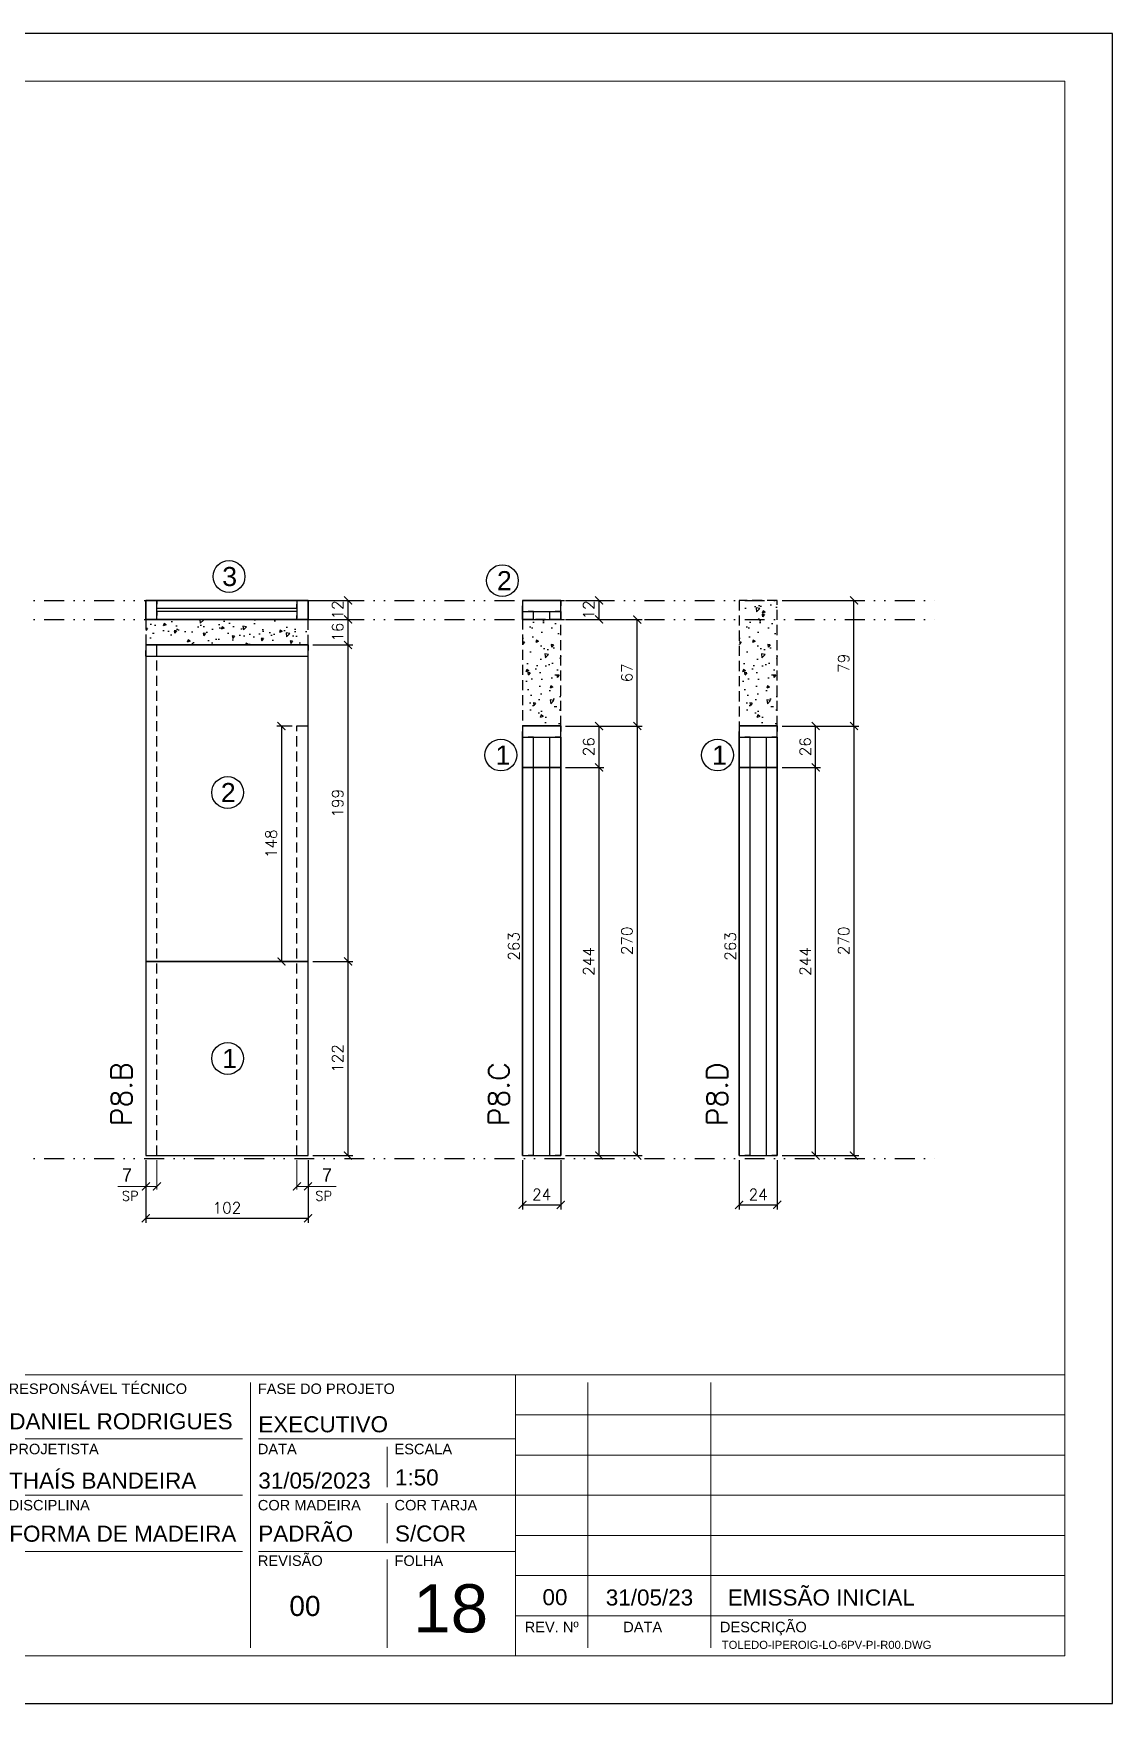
# Model space of a CAD drawing. Extents: x -23436 to 4767, y -4131 to 9755.
# Drawn here: x -16700 to -16021, y 4082 to 5132 of the extents above; entities that cross this region are included whole.
import ezdxf
from ezdxf.enums import TextEntityAlignment as Align

# ---------------------------------------------------------------- set-up
doc = ezdxf.new("R2010")
doc.units = 0
doc.header["$PDMODE"] = 2
doc.header["$PDSIZE"] = 10
doc.linetypes.add('DIVIDE2', pattern=[0.625, 0.25, -0.125, 0, -0.125, 0, -0.125])
doc.linetypes.add('HIDDEN', pattern=[9.525, 6.35, -3.175])
doc.layers.get('0').update_dxf_attribs({"lineweight": 13})
doc.layers.get('Defpoints').update_dxf_attribs({"lineweight": 13})
for name, color, linetype in [('Concreto', 250, 'HIDDEN'), ('Cota', 4, 'Continuous'), ('Cota Sarrafo', 180, 'Continuous'), ('MB Logo', 254, 'Continuous'), ('Nível', 160, 'Continuous'), ('Painéis', 30, 'Continuous'), ('Romaneio', 10, 'Continuous'), ('Sarr 7x7', 104, 'Continuous'), ('Sarrafo de Pressão', 42, 'HIDDEN'), ('Texto Nível', 251, 'Continuous')]:
    doc.layers.add(name, color=color, linetype=linetype)
for name, color, linetype, lineweight in [('FOLHA MB', 7, 'Continuous', 13), ('N° FOLHA', 5, 'Continuous', 13), ('Texto Seção', 7, 'Continuous', 15)]:
    doc.layers.add(name, color=color, linetype=linetype, lineweight=lineweight)
doc.layers.add('Laje_Perimetro', color=7, linetype='Continuous', plot=False)
doc.styles.add('ARIAL', font='arial.ttf', dxfattribs={"oblique": 15, "height": 25})
doc.styles.add('MB_C01', font='arial.ttf', dxfattribs={"height": 1.3})
doc.styles.add('MB_C02', font='arial.ttf', dxfattribs={"height": 2})
doc.styles.add('MB_C03', font='arial.ttf', dxfattribs={"height": 2.5})
doc.styles.add('MB_C04', font='arial.ttf', dxfattribs={"height": 6})
doc.styles.add('REGUA-120', font='ROMANS.shx', dxfattribs={"height": 15})
doc.styles.add('ROMANS', font='romans.shx')
doc.styles.add('ROMAS860', font='ROMAS860.SHX')
doc.dimstyles.new('Cota Paínel', dxfattribs={"dimtxt": 7, "dimasz": 5, "dimexe": 3, "dimexo": 3, "dimgap": 3, "dimtad": 1, "dimdec": 1, "dimzin": 12, "dimdsep": 46, "dimtxsty": 'ROMANS', "dimblk": 'ARCHTICK', "dimcen": 0, "dimclrd": 4, "dimclre": 4, "dimclrt": 1, "dimadec": 1, "dimazin": 3, "dimtfac": 1, "dimtdec": 1, "dimtmove": 0, "dimatfit": 3, "dimldrblk": 'OBLIQUE', "dimfxl": 0, "dimtolj": 1, "dimtzin": 12, "dimarcsym": 0})
doc.dimstyles.new('cotas', dxfattribs={"dimtxt": 8.5, "dimasz": 5, "dimexe": 2, "dimexo": 3, "dimgap": 3, "dimtad": 1, "dimdec": 1, "dimzin": 9, "dimdsep": 46, "dimtxsty": 'ROMAS860', "dimblk": 'ARCHTICK', "dimcen": 0, "dimclrd": 4, "dimclre": 4, "dimclrt": 1, "dimadec": 0, "dimazin": 2, "dimtfac": 1, "dimtdec": 1, "dimtix": 1, "dimtmove": 0, "dimatfit": 2, "dimldrblk": 'OBLIQUE', "dimfxl": 0, "dimtolj": 1, "dimtzin": 0, "dimlwd": 13, "dimlwe": 13, "dimarcsym": 0})
doc.dimstyles.new('PAINEL', dxfattribs={"dimtxt": 7, "dimasz": 5, "dimexe": 3, "dimexo": 3, "dimgap": 3, "dimtad": 1, "dimdec": 1, "dimzin": 12, "dimdsep": 46, "dimtxsty": 'ROMANS', "dimblk": 'ARCHTICK', "dimcen": 0, "dimclrd": 4, "dimclre": 4, "dimclrt": 1, "dimadec": 1, "dimazin": 3, "dimtfac": 1, "dimtdec": 1, "dimtmove": 0, "dimatfit": 3, "dimldrblk": 'OBLIQUE', "dimfxl": 0, "dimtolj": 1, "dimtzin": 12, "dimarcsym": 0})
doc.dimstyles.new('projeto2', dxfattribs={"dimtxt": 7, "dimasz": 5, "dimexe": 1.25, "dimexo": 2.5, "dimgap": 2, "dimtad": 1, "dimdec": 1, "dimdsep": 46, "dimtxsty": 'ROMANS', "dimblk": 'OBLIQUE', "dimcen": 10, "dimdle": 1, "dimse1": 1, "dimse2": 1, "dimsd1": 1, "dimsd2": 1, "dimclrd": 256, "dimclre": 256, "dimclrt": 1, "dimadec": 0, "dimazin": 0, "dimtfac": 1, "dimtdec": 1, "dimtmove": 0, "dimatfit": 3, "dimldrblk": 'OBLIQUE', "dimfxl": 0, "dimlwd": -1, "dimlwe": -1, "dimarcsym": 0})

# ---------------------------------------------------------------- blocks, each defined once
blk = doc.blocks.new('A$C169d8357')
at = {"layer": 'FOLHA MB', "color": 1}
for p, q in [((1109.8, 356.7), (70, 356.7)), ((943.1, 351.7), (943.1, 185)), ((1109.8, 356.7), (1109.8, 179.9)), ((1455, 356.7), (1109.8, 356.7)), ((1155.3, 185), (1155.3, 351.7)), ((1232.6, 351.7), (1232.6, 185)), ((1455, 331.5), (1109.8, 331.5)), ((938.1, 316.3), (791.6, 316.3)), ((1109.8, 316.3), (948.2, 316.3)), ((1029, 311.3), (1029, 286)), ((1455, 306.2), (1109.8, 306.2)), ((938.1, 281), (791.6, 281)), ((1109.8, 281), (948.2, 281)), ((1029, 275.9), (1029, 250.7)), ((1455, 281), (1109.8, 281)), ((1455, 255.7), (1109.8, 255.7)), ((938.1, 245.6), (450.7, 245.6)), ((1109.8, 245.6), (948.2, 245.6)), ((1029, 240.6), (1029, 185)), ((1455, 230.4), (1109.8, 230.4)), ((1455, 205.2), (1109.8, 205.2))]:
    blk.add_line(p, q, dxfattribs=at)
for points in [[(0, 1199.9), (0, 149.9), (1485, 149.9), (1485, 1199.9)], [(70, 1169.9), (70, 179.9), (1455, 179.9), (1455, 1169.9)]]:
    blk.add_lwpolyline(points, close=True, dxfattribs=at)
at = {"layer": 'FOLHA MB', "color": 6, "style": 'MB_C01'}
for s, height, p in [('RESPONSÁVEL TÉCNICO', 6.566, (791.2, 344.6)), ('FASE DO PROJETO', 6.566, (947.8, 344.6)), ('PROJETISTA', 6.57, (791.2, 306.7)), ('DATA', 6.57, (947.8, 306.7)), ('ESCALA', 6.57, (1033.7, 306.7)), ('DISCIPLINA', 6.57, (791.2, 271.4)), ('COR MADEIRA', 6.566, (947.8, 271.4)), ('COR TARJA', 6.57, (1033.7, 271.4)), ('REVISÃO', 6.57, (947.8, 236.5)), ('FOLHA', 6.57, (1033.7, 236.5))]:
    blk.add_text(s, height=height, dxfattribs=at).set_placement(p)
at = {"layer": 'FOLHA MB', "color": 5}
for s, height, style, p in [('DANIEL RODRIGUES', 10.102, 'MB_C02', (791.6, 322.4)), ('EXECUTIVO', 10.1, 'MB_C02', (948.1, 320.5)), ('THAÍS BANDEIRA', 10.102, 'MB_C02', (791.5, 285.1)), ('31/05/2023', 10.1, 'MB_C02', (948.1, 285.1)), ('1:50', 10.1, 'MB_C02', (1034, 287.1)), ('PADRÃO', 10.1, 'MB_C02', (948.1, 251.8)), ('FORMA DE MADEIRA', 10.102, 'MB_C02', (791.6, 251.7)), ('S/COR', 10.1, 'MB_C02', (1034, 251.8)), ('00', 10.1, 'MB_C02', (1126.7, 211.8)), ('31/05/23', 10.1, 'MB_C02', (1166.5, 211.6)), ('EMISSÃO INICIAL', 10.102, 'MB_C02', (1243.1, 211.6)), ('00', 12.63, 'MB_C03', (967.6, 205))]:
    blk.add_text(s, height=height, dxfattribs=dict(at, style=style)).set_placement(p)
at = {"layer": 'FOLHA MB', "color": 6, "style": 'MB_C01'}
for s, p in [('REV. Nº', (1132.5, 198.1)), ('DATA', (1189.7, 198.1)), ('DESCRIÇÃO', (1265.5, 198.1))]:
    blk.add_text(s, height=6.57, dxfattribs=at).set_placement(p, align=Align.MIDDLE_CENTER)
at = {"layer": 'FOLHA MB', "insert": (1239.4, 189.4), "char_height": 5.051, "width": 210.818, "attachment_point": 1, "style": 'MB_C04'}
blk.add_mtext('TOLEDO-IPEROIG-LO-6PV-PI-R00.DWG', dxfattribs=at)
blk = doc.blocks.new('_ArchTick')
at = {"color": 0, "linetype": 'ByBlock', "const_width": 0.15}
blk.add_lwpolyline([(-0.5, -0.5), (0.5, 0.5)], dxfattribs=at)
blk = doc.blocks.new('*D151')
at = {"layer": 'Cota', "color": 4, "lineweight": -2, "transparency": 16777216}
for p, q in [((-16629, 4423.8), (-16629, 4384.4)), ((-16527, 4423.8), (-16527, 4384.4)), ((-16629, 4387.4), (-16527, 4387.4))]:
    blk.add_line(p, q, dxfattribs=at)
at = {"layer": 'Defpoints', "color": 0, "transparency": 16777216}
for p in [(-16629, 4426.8), (-16527, 4426.8), (-16527, 4387.4)]:
    blk.add_point(p, dxfattribs=at)
at = {"layer": 'Cota', "color": 4, "lineweight": -2, "transparency": 16777216, "xscale": 5, "yscale": 5, "zscale": 5, "rotation": 180}
blk.add_blockref('_ArchTick', (-16629, 4387.4), dxfattribs=at)
at = {"layer": 'Cota', "color": 4, "lineweight": -2, "transparency": 16777216, "xscale": 5, "yscale": 5, "zscale": 5}
blk.add_blockref('_ArchTick', (-16527, 4387.4), dxfattribs=at)
at = {"layer": 'Cota', "color": 1, "transparency": 16777216, "insert": (-16578, 4393.9), "char_height": 7, "attachment_point": 5, "style": 'ROMANS'}
blk.add_mtext('\\A1;102', dxfattribs=at)
blk = doc.blocks.new('_OBLIQUE')
at = {"color": 0, "linetype": 'ByBlock', "lineweight": -2}
for p, q in [((0, 0), (-1, 0)), ((-0.5, -0.5), (0.5, 0.5))]:
    blk.add_line(p, q, dxfattribs=at)
blk = doc.blocks.new('*D152')
at = {"layer": 'Cota', "color": 4, "lineweight": -2, "transparency": 16777216}
for p, q in [((-16524, 4548.8), (-16498.9, 4548.8)), ((-16501.9, 4426.8), (-16501.9, 4548.8)), ((-16524, 4426.8), (-16498.9, 4426.8))]:
    blk.add_line(p, q, dxfattribs=at)
at = {"layer": 'Defpoints', "color": 0, "transparency": 16777216}
for p in [(-16527, 4548.8), (-16501.9, 4548.8), (-16527, 4426.8)]:
    blk.add_point(p, dxfattribs=at)
at = {"layer": 'Cota', "color": 4, "lineweight": -2, "transparency": 16777216, "xscale": 5, "yscale": 5, "zscale": 5}
for p, rotation in [((-16501.9, 4548.8), 90), ((-16501.9, 4426.8), 270)]:
    blk.add_blockref('_ArchTick', p, dxfattribs=dict(at, rotation=rotation))
at = {"layer": 'Cota', "color": 1, "transparency": 16777216, "insert": (-16508.4, 4487.8), "char_height": 7, "attachment_point": 5, "rotation": 90, "style": 'ROMANS'}
blk.add_mtext('\\A1;122', dxfattribs=at)
blk = doc.blocks.new('*D153')
at = {"layer": 'Cota', "color": 4, "lineweight": 13, "transparency": 16777216}
for p, q in [((-16629, 4423.8), (-16629, 4405.4)), ((-16622, 4423.8), (-16622, 4405.4)), ((-16629, 4407.4), (-16646.6, 4407.4)), ((-16622, 4407.4), (-16629, 4407.4))]:
    blk.add_line(p, q, dxfattribs=at)
at = {"layer": 'Defpoints', "color": 0, "transparency": 16777216}
for p in [(-16629, 4426.8), (-16622, 4426.8), (-16629, 4407.4)]:
    blk.add_point(p, dxfattribs=at)
at = {"layer": 'Cota', "color": 4, "lineweight": 13, "transparency": 16777216, "xscale": 5, "yscale": 5, "zscale": 5, "rotation": 180}
blk.add_blockref('_ArchTick', (-16629, 4407.4), dxfattribs=at)
at = {"layer": 'Cota', "color": 4, "lineweight": 13, "transparency": 16777216, "xscale": 5, "yscale": 5, "zscale": 5}
blk.add_blockref('_ArchTick', (-16622, 4407.4), dxfattribs=at)
at = {"layer": 'Cota', "color": 1, "transparency": 16777216, "insert": (-16640.8, 4414.6), "char_height": 8.5, "attachment_point": 5, "style": 'ROMAS860'}
blk.add_mtext('\\A1;7', dxfattribs=at)
blk = doc.blocks.new('*D154')
at = {"layer": 'Cota', "color": 4, "lineweight": 13, "transparency": 16777216}
for p, q in [((-16534, 4423.8), (-16534, 4405.4)), ((-16527, 4423.8), (-16527, 4405.4)), ((-16534, 4407.4), (-16527, 4407.4)), ((-16527, 4407.4), (-16509.3, 4407.4))]:
    blk.add_line(p, q, dxfattribs=at)
at = {"layer": 'Defpoints', "color": 0, "transparency": 16777216}
for p in [(-16534, 4426.8), (-16527, 4426.8), (-16527, 4407.4)]:
    blk.add_point(p, dxfattribs=at)
at = {"layer": 'Cota', "color": 4, "lineweight": 13, "transparency": 16777216, "xscale": 5, "yscale": 5, "zscale": 5, "rotation": 180}
blk.add_blockref('_ArchTick', (-16534, 4407.4), dxfattribs=at)
at = {"layer": 'Cota', "color": 4, "lineweight": 13, "transparency": 16777216, "xscale": 5, "yscale": 5, "zscale": 5}
blk.add_blockref('_ArchTick', (-16527, 4407.4), dxfattribs=at)
at = {"layer": 'Cota', "color": 1, "transparency": 16777216, "insert": (-16515.1, 4414.6), "char_height": 8.5, "attachment_point": 5, "style": 'ROMAS860'}
blk.add_mtext('\\A1;7', dxfattribs=at)
blk = doc.blocks.new('*D155')
at = {"layer": 'Cota', "color": 4, "lineweight": -2, "transparency": 16777216}
for p, q in [((-16524, 4747.8), (-16498.9, 4747.8)), ((-16501.9, 4548.8), (-16501.9, 4747.8)), ((-16524, 4548.8), (-16498.9, 4548.8))]:
    blk.add_line(p, q, dxfattribs=at)
at = {"layer": 'Defpoints', "color": 0, "transparency": 16777216}
for p in [(-16527, 4747.8), (-16501.9, 4747.8), (-16527, 4548.8)]:
    blk.add_point(p, dxfattribs=at)
at = {"layer": 'Cota', "color": 4, "lineweight": -2, "transparency": 16777216, "xscale": 5, "yscale": 5, "zscale": 5}
for p, rotation in [((-16501.9, 4747.8), 90), ((-16501.9, 4548.8), 270)]:
    blk.add_blockref('_ArchTick', p, dxfattribs=dict(at, rotation=rotation))
at = {"layer": 'Cota', "color": 1, "transparency": 16777216, "insert": (-16508.4, 4648.3), "char_height": 7, "attachment_point": 5, "rotation": 90, "style": 'ROMANS'}
blk.add_mtext('\\A1;199', dxfattribs=at)
blk = doc.blocks.new('*D156')
at = {"layer": 'Cota', "color": 4, "lineweight": -2, "transparency": 16777216}
for p, q in [((-16524, 4763.8), (-16498.9, 4763.8)), ((-16501.9, 4747.8), (-16501.9, 4763.8)), ((-16524, 4747.8), (-16498.9, 4747.8))]:
    blk.add_line(p, q, dxfattribs=at)
at = {"layer": 'Defpoints', "color": 0, "transparency": 16777216}
for p in [(-16527, 4763.8), (-16501.9, 4763.8), (-16527, 4747.8)]:
    blk.add_point(p, dxfattribs=at)
at = {"layer": 'Cota', "color": 4, "lineweight": -2, "transparency": 16777216, "xscale": 5, "yscale": 5, "zscale": 5}
for p, rotation in [((-16501.9, 4763.8), 90), ((-16501.9, 4747.8), 270)]:
    blk.add_blockref('_ArchTick', p, dxfattribs=dict(at, rotation=rotation))
at = {"layer": 'Cota', "color": 1, "transparency": 16777216, "insert": (-16508.4, 4755.8), "char_height": 7, "attachment_point": 5, "rotation": 90, "style": 'ROMANS'}
blk.add_mtext('\\A1;16', dxfattribs=at)
blk = doc.blocks.new('*D157')
at = {"layer": 'Cota', "color": 4, "lineweight": -2, "transparency": 16777216}
for p, q in [((-16524, 4775.8), (-16498.9, 4775.8)), ((-16501.9, 4763.8), (-16501.9, 4775.8)), ((-16524, 4763.8), (-16498.9, 4763.8))]:
    blk.add_line(p, q, dxfattribs=at)
at = {"layer": 'Defpoints', "color": 0, "transparency": 16777216}
for p in [(-16527, 4775.8), (-16501.9, 4775.8), (-16527, 4763.8)]:
    blk.add_point(p, dxfattribs=at)
at = {"layer": 'Cota', "color": 4, "lineweight": -2, "transparency": 16777216, "xscale": 5, "yscale": 5, "zscale": 5}
for p, rotation in [((-16501.9, 4775.8), 90), ((-16501.9, 4763.8), 270)]:
    blk.add_blockref('_ArchTick', p, dxfattribs=dict(at, rotation=rotation))
at = {"layer": 'Cota', "color": 1, "transparency": 16777216, "insert": (-16508.4, 4769.8), "char_height": 7, "attachment_point": 5, "rotation": 90, "style": 'ROMANS'}
blk.add_mtext('\\A1;12', dxfattribs=at)
blk = doc.blocks.new('*D158')
at = {"layer": 'Cota', "color": 4, "lineweight": -2, "transparency": 16777216}
for p, q in [((-16392.2, 4423.8), (-16392.2, 4392.8)), ((-16368.2, 4423.8), (-16368.2, 4392.8)), ((-16392.2, 4395.8), (-16368.2, 4395.8))]:
    blk.add_line(p, q, dxfattribs=at)
at = {"layer": 'Defpoints', "color": 0, "transparency": 16777216}
for p in [(-16392.2, 4426.8), (-16368.2, 4426.8), (-16368.2, 4395.8)]:
    blk.add_point(p, dxfattribs=at)
at = {"layer": 'Cota', "color": 4, "lineweight": -2, "transparency": 16777216, "xscale": 5, "yscale": 5, "zscale": 5, "rotation": 180}
blk.add_blockref('_ArchTick', (-16392.2, 4395.8), dxfattribs=at)
at = {"layer": 'Cota', "color": 4, "lineweight": -2, "transparency": 16777216, "xscale": 5, "yscale": 5, "zscale": 5}
blk.add_blockref('_ArchTick', (-16368.2, 4395.8), dxfattribs=at)
at = {"layer": 'Cota', "color": 1, "transparency": 16777216, "insert": (-16380.2, 4402.3), "char_height": 7, "attachment_point": 5, "style": 'ROMANS'}
blk.add_mtext('\\A1;24', dxfattribs=at)
blk = doc.blocks.new('*D159')
at = {"layer": 'Cota', "color": 4, "lineweight": -2, "transparency": 16777216}
for p, q in [((-16365.2, 4670.8), (-16341.1, 4670.8)), ((-16344.1, 4426.8), (-16344.1, 4670.8)), ((-16365.2, 4426.8), (-16341.1, 4426.8))]:
    blk.add_line(p, q, dxfattribs=at)
at = {"layer": 'Defpoints', "color": 0, "transparency": 16777216}
for p in [(-16368.2, 4670.8), (-16344.1, 4670.8), (-16368.2, 4426.8)]:
    blk.add_point(p, dxfattribs=at)
at = {"layer": 'Cota', "color": 4, "lineweight": -2, "transparency": 16777216, "xscale": 5, "yscale": 5, "zscale": 5}
for p, rotation in [((-16344.1, 4670.8), 90), ((-16344.1, 4426.8), 270)]:
    blk.add_blockref('_ArchTick', p, dxfattribs=dict(at, rotation=rotation))
at = {"layer": 'Cota', "color": 1, "transparency": 16777216, "insert": (-16350.6, 4548.8), "char_height": 7, "attachment_point": 5, "rotation": 90, "style": 'ROMANS'}
blk.add_mtext('\\A1;244', dxfattribs=at)
blk = doc.blocks.new('*D160')
at = {"layer": 'Cota', "color": 4, "lineweight": -2, "transparency": 16777216}
for p, q in [((-16365.2, 4696.8), (-16341.1, 4696.8)), ((-16344.1, 4670.8), (-16344.1, 4696.8)), ((-16365.2, 4670.8), (-16341.1, 4670.8))]:
    blk.add_line(p, q, dxfattribs=at)
at = {"layer": 'Defpoints', "color": 0, "transparency": 16777216}
for p in [(-16368.2, 4696.8), (-16344.1, 4696.8), (-16368.2, 4670.8)]:
    blk.add_point(p, dxfattribs=at)
at = {"layer": 'Cota', "color": 4, "lineweight": -2, "transparency": 16777216, "xscale": 5, "yscale": 5, "zscale": 5}
for p, rotation in [((-16344.1, 4696.8), 90), ((-16344.1, 4670.8), 270)]:
    blk.add_blockref('_ArchTick', p, dxfattribs=dict(at, rotation=rotation))
at = {"layer": 'Cota', "color": 1, "transparency": 16777216, "insert": (-16350.6, 4683.8), "char_height": 7, "attachment_point": 5, "rotation": 90, "style": 'ROMANS'}
blk.add_mtext('\\A1;26', dxfattribs=at)
blk = doc.blocks.new('*D161')
at = {"layer": 'Cota', "color": 4, "lineweight": -2, "transparency": 16777216}
for p, q in [((-16365.2, 4696.8), (-16317.1, 4696.8)), ((-16320.1, 4696.8), (-16320.1, 4426.8)), ((-16365.2, 4426.8), (-16317.1, 4426.8))]:
    blk.add_line(p, q, dxfattribs=at)
at = {"layer": 'Defpoints', "color": 0, "transparency": 16777216}
for p in [(-16368.2, 4696.8), (-16368.2, 4426.8), (-16320.1, 4426.8)]:
    blk.add_point(p, dxfattribs=at)
at = {"layer": 'Cota', "color": 4, "lineweight": -2, "transparency": 16777216, "xscale": 5, "yscale": 5, "zscale": 5}
for p, rotation in [((-16320.1, 4696.8), 90), ((-16320.1, 4426.8), 270)]:
    blk.add_blockref('_ArchTick', p, dxfattribs=dict(at, rotation=rotation))
at = {"layer": 'Cota', "color": 1, "transparency": 16777216, "insert": (-16326.6, 4561.8), "char_height": 7, "attachment_point": 5, "rotation": 90, "style": 'ROMANS'}
blk.add_mtext('\\A1;270', dxfattribs=at)
blk = doc.blocks.new('*D162')
at = {"layer": 'Cota', "color": 4, "lineweight": -2, "transparency": 16777216}
for p, q in [((-16365.2, 4763.8), (-16317.1, 4763.8)), ((-16320.1, 4696.8), (-16320.1, 4763.8)), ((-16365.2, 4696.8), (-16317.1, 4696.8))]:
    blk.add_line(p, q, dxfattribs=at)
at = {"layer": 'Defpoints', "color": 0, "transparency": 16777216}
for p in [(-16368.2, 4763.8), (-16320.1, 4763.8), (-16368.2, 4696.8)]:
    blk.add_point(p, dxfattribs=at)
at = {"layer": 'Cota', "color": 4, "lineweight": -2, "transparency": 16777216, "xscale": 5, "yscale": 5, "zscale": 5}
for p, rotation in [((-16320.1, 4763.8), 90), ((-16320.1, 4696.8), 270)]:
    blk.add_blockref('_ArchTick', p, dxfattribs=dict(at, rotation=rotation))
at = {"layer": 'Cota', "color": 1, "transparency": 16777216, "insert": (-16326.6, 4730.3), "char_height": 7, "attachment_point": 5, "rotation": 90, "style": 'ROMANS'}
blk.add_mtext('\\A1;67', dxfattribs=at)
blk = doc.blocks.new('*D163')
at = {"layer": 'Cota', "color": 4, "lineweight": -2, "transparency": 16777216}
for p, q in [((-16365.2, 4775.8), (-16341.1, 4775.8)), ((-16344.1, 4763.8), (-16344.1, 4775.8)), ((-16365.2, 4763.8), (-16341.1, 4763.8))]:
    blk.add_line(p, q, dxfattribs=at)
at = {"layer": 'Defpoints', "color": 0, "transparency": 16777216}
for p in [(-16368.2, 4775.8), (-16344.1, 4775.8), (-16368.2, 4763.8)]:
    blk.add_point(p, dxfattribs=at)
at = {"layer": 'Cota', "color": 4, "lineweight": -2, "transparency": 16777216, "xscale": 5, "yscale": 5, "zscale": 5}
for p, rotation in [((-16344.1, 4775.8), 90), ((-16344.1, 4763.8), 270)]:
    blk.add_blockref('_ArchTick', p, dxfattribs=dict(at, rotation=rotation))
at = {"layer": 'Cota', "color": 1, "transparency": 16777216, "insert": (-16350.6, 4769.8), "char_height": 7, "attachment_point": 5, "rotation": 90, "style": 'ROMANS'}
blk.add_mtext('\\A1;12', dxfattribs=at)
blk = doc.blocks.new('*D164')
at = {"layer": 'Defpoints', "color": 0, "transparency": 16777216}
for p in [(-16392.2, 4689.8), (-16392.2, 4426.8), (-16392.2, 4426.8)]:
    blk.add_point(p, dxfattribs=at)
at = {"layer": 'Cota Sarrafo', "color": 1, "transparency": 16777216, "insert": (-16397.7, 4558.3), "char_height": 7, "attachment_point": 5, "rotation": 90, "style": 'ROMANS'}
blk.add_mtext('263', dxfattribs=at)
blk = doc.blocks.new('*D165')
at = {"layer": 'Cota', "color": 4, "lineweight": -2, "transparency": 16777216}
for p, q in [((-16256.1, 4423.8), (-16256.1, 4392.8)), ((-16232.1, 4423.8), (-16232.1, 4392.8)), ((-16256.1, 4395.8), (-16232.1, 4395.8))]:
    blk.add_line(p, q, dxfattribs=at)
at = {"layer": 'Defpoints', "color": 0, "transparency": 16777216}
for p in [(-16256.1, 4426.8), (-16232.1, 4426.8), (-16232.1, 4395.8)]:
    blk.add_point(p, dxfattribs=at)
at = {"layer": 'Cota', "color": 4, "lineweight": -2, "transparency": 16777216, "xscale": 5, "yscale": 5, "zscale": 5, "rotation": 180}
blk.add_blockref('_ArchTick', (-16256.1, 4395.8), dxfattribs=at)
at = {"layer": 'Cota', "color": 4, "lineweight": -2, "transparency": 16777216, "xscale": 5, "yscale": 5, "zscale": 5}
blk.add_blockref('_ArchTick', (-16232.1, 4395.8), dxfattribs=at)
at = {"layer": 'Cota', "color": 1, "transparency": 16777216, "insert": (-16244.1, 4402.3), "char_height": 7, "attachment_point": 5, "style": 'ROMANS'}
blk.add_mtext('\\A1;24', dxfattribs=at)
blk = doc.blocks.new('*D166')
at = {"layer": 'Cota', "color": 4, "lineweight": -2, "transparency": 16777216}
for p, q in [((-16229.1, 4670.8), (-16205, 4670.8)), ((-16208, 4426.8), (-16208, 4670.8)), ((-16229.1, 4426.8), (-16205, 4426.8))]:
    blk.add_line(p, q, dxfattribs=at)
at = {"layer": 'Defpoints', "color": 0, "transparency": 16777216}
for p in [(-16232.1, 4670.8), (-16208, 4670.8), (-16232.1, 4426.8)]:
    blk.add_point(p, dxfattribs=at)
at = {"layer": 'Cota', "color": 4, "lineweight": -2, "transparency": 16777216, "xscale": 5, "yscale": 5, "zscale": 5}
for p, rotation in [((-16208, 4670.8), 90), ((-16208, 4426.8), 270)]:
    blk.add_blockref('_ArchTick', p, dxfattribs=dict(at, rotation=rotation))
at = {"layer": 'Cota', "color": 1, "transparency": 16777216, "insert": (-16214.5, 4548.8), "char_height": 7, "attachment_point": 5, "rotation": 90, "style": 'ROMANS'}
blk.add_mtext('\\A1;244', dxfattribs=at)
blk = doc.blocks.new('*D167')
at = {"layer": 'Cota', "color": 4, "lineweight": -2, "transparency": 16777216}
for p, q in [((-16229.1, 4696.8), (-16205, 4696.8)), ((-16208, 4670.8), (-16208, 4696.8)), ((-16229.1, 4670.8), (-16205, 4670.8))]:
    blk.add_line(p, q, dxfattribs=at)
at = {"layer": 'Defpoints', "color": 0, "transparency": 16777216}
for p in [(-16232.1, 4696.8), (-16208, 4696.8), (-16232.1, 4670.8)]:
    blk.add_point(p, dxfattribs=at)
at = {"layer": 'Cota', "color": 4, "lineweight": -2, "transparency": 16777216, "xscale": 5, "yscale": 5, "zscale": 5}
for p, rotation in [((-16208, 4696.8), 90), ((-16208, 4670.8), 270)]:
    blk.add_blockref('_ArchTick', p, dxfattribs=dict(at, rotation=rotation))
at = {"layer": 'Cota', "color": 1, "transparency": 16777216, "insert": (-16214.5, 4683.8), "char_height": 7, "attachment_point": 5, "rotation": 90, "style": 'ROMANS'}
blk.add_mtext('\\A1;26', dxfattribs=at)
blk = doc.blocks.new('*D168')
at = {"layer": 'Cota', "color": 4, "lineweight": -2, "transparency": 16777216}
for p, q in [((-16229.1, 4696.8), (-16180.9, 4696.8)), ((-16183.9, 4696.8), (-16183.9, 4426.8)), ((-16229.1, 4426.8), (-16180.9, 4426.8))]:
    blk.add_line(p, q, dxfattribs=at)
at = {"layer": 'Defpoints', "color": 0, "transparency": 16777216}
for p in [(-16232.1, 4696.8), (-16232.1, 4426.8), (-16183.9, 4426.8)]:
    blk.add_point(p, dxfattribs=at)
at = {"layer": 'Cota', "color": 4, "lineweight": -2, "transparency": 16777216, "xscale": 5, "yscale": 5, "zscale": 5}
for p, rotation in [((-16183.9, 4696.8), 90), ((-16183.9, 4426.8), 270)]:
    blk.add_blockref('_ArchTick', p, dxfattribs=dict(at, rotation=rotation))
at = {"layer": 'Cota', "color": 1, "transparency": 16777216, "insert": (-16190.4, 4561.8), "char_height": 7, "attachment_point": 5, "rotation": 90, "style": 'ROMANS'}
blk.add_mtext('\\A1;270', dxfattribs=at)
blk = doc.blocks.new('*D169')
at = {"layer": 'Cota', "color": 4, "lineweight": -2, "transparency": 16777216}
for p, q in [((-16229.1, 4775.8), (-16180.9, 4775.8)), ((-16183.9, 4696.8), (-16183.9, 4775.8)), ((-16229.1, 4696.8), (-16180.9, 4696.8))]:
    blk.add_line(p, q, dxfattribs=at)
at = {"layer": 'Defpoints', "color": 0, "transparency": 16777216}
for p in [(-16232.1, 4775.8), (-16183.9, 4775.8), (-16232.1, 4696.8)]:
    blk.add_point(p, dxfattribs=at)
at = {"layer": 'Cota', "color": 4, "lineweight": -2, "transparency": 16777216, "xscale": 5, "yscale": 5, "zscale": 5}
for p, rotation in [((-16183.9, 4775.8), 90), ((-16183.9, 4696.8), 270)]:
    blk.add_blockref('_ArchTick', p, dxfattribs=dict(at, rotation=rotation))
at = {"layer": 'Cota', "color": 1, "transparency": 16777216, "insert": (-16190.4, 4736.3), "char_height": 7, "attachment_point": 5, "rotation": 90, "style": 'ROMANS'}
blk.add_mtext('\\A1;79', dxfattribs=at)
blk = doc.blocks.new('*D170')
at = {"layer": 'Defpoints', "color": 0, "transparency": 16777216}
for p in [(-16256.1, 4689.8), (-16256.1, 4426.8), (-16256.1, 4426.8)]:
    blk.add_point(p, dxfattribs=at)
at = {"layer": 'Cota Sarrafo', "color": 1, "transparency": 16777216, "insert": (-16261.6, 4558.3), "char_height": 7, "attachment_point": 5, "rotation": 90, "style": 'ROMANS'}
blk.add_mtext('263', dxfattribs=at)
blk = doc.blocks.new('*D1837')
at = {"layer": 'Defpoints', "color": 0, "transparency": 16777216}
for p in [(-16534, 4696.8), (-16543.7, 4548.8), (-16534, 4548.8)]:
    blk.add_point(p, dxfattribs=at)
at = {"layer": 'Texto Nível', "color": 4, "lineweight": -2, "transparency": 16777216}
for p, q in [((-16537, 4696.8), (-16546.7, 4696.8)), ((-16543.7, 4696.8), (-16543.7, 4548.8)), ((-16537, 4548.8), (-16546.7, 4548.8))]:
    blk.add_line(p, q, dxfattribs=at)
at = {"layer": 'Texto Nível', "color": 4, "lineweight": -2, "transparency": 16777216, "xscale": 5, "yscale": 5, "zscale": 5}
for p, rotation in [((-16543.7, 4696.8), 90), ((-16543.7, 4548.8), 270)]:
    blk.add_blockref('_ArchTick', p, dxfattribs=dict(at, rotation=rotation))
at = {"layer": 'Texto Nível', "color": 1, "transparency": 16777216, "insert": (-16550.2, 4622.8), "char_height": 7, "attachment_point": 5, "rotation": 90, "style": 'ROMANS'}
blk.add_mtext('\\A1;148', dxfattribs=at)

msp = doc.modelspace()

# ---------------------------------------------------------------- hatches: boundary and pattern name
at = {"layer": 'Concreto'}
h = msp.add_hatch(dxfattribs=at)
h.set_pattern_fill('AR-CONC', color=256, scale=0.1, angle=180)
h.set_pattern_definition([(230, (1721.171, 0), (-18.218467, 1.593909), [1.905, -20.955]), (175, (1721.171, 0), (3.524342, -19.105685), [1.524, -16.764058]), (280.45144, (1719.653, 0.133), (-14.694125, -17.511775), [1.619, -17.809024]), (226.1842, (1721.171, -5.08), (-27.107904, 4.204233), [2.8575, -31.4325]), (276.63556, (1718.912, -4.73), (-23.740413, -24.742612), [2.428502, -26.71356]), (171.18415, (1721.17, -5.08), (-23.740413, -24.742612), [2.285997, -25.145973]), (201, (1718.631, -3.81), (-15.161439, 10.22652), [1.905, -20.955]), (146, (1718.631, -3.81), (-6.180203, -18.418797), [1.524, -16.764]), (251.45144, (1717.368, -2.958), (-21.341642, -8.192277), [1.619, -17.808994]), (217.5, (1721.171, 0), (-0.3088603, -8.455504), [0, -16.5608, 0, -17.018, 0, -16.8275]), (187.5, (1721.171, 0), (-6.6819663, -10.0180575), [0, -9.7028, 0, -16.1798, 0, -6.4135]), (147.5, (1726.8354, 0), (-13.5590595, 0.5728744), [0, -6.35, 0, -19.812, 0, -26.289]), (137.5, (1729.375, 0), (-14.812918, -2.542649), [0, -8.255, 0, -13.1572, 0, -18.669])])
h.paths.add_polyline_path([(-16256.073, 4696.846), (-16232.073, 4696.846), (-16232.073, 4775.846), (-16256.073, 4775.846)])
h = msp.add_hatch(dxfattribs=at)
h.set_pattern_fill('AR-CONC', color=256, scale=0.1, angle=180)
h.set_pattern_definition([(230, (1585, -12), (-18.218467, 1.593909), [1.905, -20.955]), (175, (1585, -12), (3.524342, -19.105685), [1.524, -16.764058]), (280.45144, (1583.482, -11.867), (-14.694125, -17.511775), [1.619, -17.809024]), (226.1842, (1585, -17.08), (-27.107904, 4.204233), [2.8575, -31.4325]), (276.63556, (1582.74, -16.73), (-23.740413, -24.742612), [2.428502, -26.71356]), (171.18415, (1585, -17.08), (-23.740413, -24.742612), [2.285997, -25.145973]), (201, (1582.46, -15.81), (-15.161439, 10.22652), [1.905, -20.955]), (146, (1582.46, -15.81), (-6.180203, -18.418797), [1.524, -16.764]), (251.45144, (1581.197, -14.958), (-21.341642, -8.192277), [1.619, -17.808994]), (217.5, (1585, -12), (-0.3088603, -8.455504), [0, -16.5608, 0, -17.018, 0, -16.8275]), (187.5, (1585, -12), (-6.6819663, -10.0180575), [0, -9.7028, 0, -16.1798, 0, -6.4135]), (147.5, (1590.664, -12), (-13.5590595, 0.5728744), [0, -6.35, 0, -19.812, 0, -26.289]), (137.5, (1593.204, -12), (-14.812918, -2.542649), [0, -8.255, 0, -13.1572, 0, -18.669])])
h.paths.add_polyline_path([(-16628.97, 4747.846), (-16526.97, 4747.846), (-16526.97, 4763.846), (-16628.97, 4763.846)])
h = msp.add_hatch(dxfattribs=at)
h.set_pattern_fill('AR-CONC', color=256, scale=0.1, angle=180)
h.set_pattern_definition([(230, (1585, 0), (-18.218467, 1.593909), [1.905, -20.955]), (175, (1585, 0), (3.524342, -19.105685), [1.524, -16.764058]), (280.45144, (1583.482, 0.133), (-14.694125, -17.511775), [1.619, -17.809024]), (226.1842, (1585, -5.08), (-27.107904, 4.204233), [2.8575, -31.4325]), (276.63556, (1582.74, -4.73), (-23.740413, -24.742612), [2.428502, -26.71356]), (171.18415, (1585, -5.08), (-23.740413, -24.742612), [2.285997, -25.145973]), (201, (1582.46, -3.81), (-15.161439, 10.22652), [1.905, -20.955]), (146, (1582.46, -3.81), (-6.180203, -18.418797), [1.524, -16.764]), (251.45144, (1581.197, -2.958), (-21.341642, -8.192277), [1.619, -17.808994]), (217.5, (1585, 0), (-0.3088603, -8.455504), [0, -16.5608, 0, -17.018, 0, -16.8275]), (187.5, (1585, 0), (-6.6819663, -10.0180575), [0, -9.7028, 0, -16.1798, 0, -6.4135]), (147.5, (1590.664, 0), (-13.5590595, 0.5728744), [0, -6.35, 0, -19.812, 0, -26.289]), (137.5, (1593.204, 0), (-14.812918, -2.542649), [0, -8.255, 0, -13.1572, 0, -18.669])])
h.paths.add_polyline_path([(-16392.244, 4696.846), (-16368.244, 4696.846), (-16368.244, 4763.846), (-16392.244, 4763.846)])

# ---------------------------------------------------------------- linework, layer by layer
for points in [[(-16256.073, 4696.846), (-16232.073, 4696.846), (-16232.073, 4775.846), (-16256.073, 4775.846)], [(-16628.97, 4747.846), (-16526.97, 4747.846), (-16526.97, 4763.846), (-16628.97, 4763.846)], [(-16392.244, 4696.846), (-16368.244, 4696.846), (-16368.244, 4763.846), (-16392.244, 4763.846)]]:
    msp.add_lwpolyline(points, close=True, dxfattribs=at)
at = {"layer": 'Laje_Perimetro'}
msp.add_lwpolyline([(-16021.356, 5132.259), (-17506.377, 5132.259), (-17506.377, 4082.259), (-16021.356, 4082.259)], close=True, dxfattribs=at)
at = {"layer": 'Nível', "color": 3, "linetype": 'DIVIDE2', "ltscale": 50}
msp.add_line((-17133.168, 4775.846), (-16129.273, 4775.846), dxfattribs=at)
at = {"layer": 'Nível', "linetype": 'DIVIDE2', "ltscale": 50}
for p, q in [((-17133.168, 4763.846), (-16129.273, 4763.846)), ((-17133.168, 4424.846), (-16129.273, 4424.846))]:
    msp.add_line(p, q, dxfattribs=at)
at = {"layer": 'Painéis', "color": 32, "true_color": 0xcd6928}
for points in [[(-16628.97, 4763.846), (-16526.97, 4763.846), (-16526.97, 4775.846), (-16628.97, 4775.846)], [(-16392.244, 4763.846), (-16368.244, 4763.846), (-16368.244, 4775.846), (-16392.244, 4775.846)], [(-16628.97, 4548.846), (-16526.97, 4548.846), (-16526.97, 4747.846), (-16628.97, 4747.846)], [(-16392.244, 4670.846), (-16368.244, 4670.846), (-16368.244, 4696.846), (-16392.244, 4696.846)], [(-16256.073, 4670.846), (-16232.073, 4670.846), (-16232.073, 4696.846), (-16256.073, 4696.846)], [(-16392.244, 4426.846), (-16368.244, 4426.846), (-16368.244, 4670.846), (-16392.244, 4670.846)], [(-16256.073, 4426.846), (-16232.073, 4426.846), (-16232.073, 4670.846), (-16256.073, 4670.846)], [(-16628.97, 4426.846), (-16526.97, 4426.846), (-16526.97, 4548.846), (-16628.97, 4548.846)]]:
    msp.add_lwpolyline(points, close=True, dxfattribs=at)
at = {"layer": 'Romaneio'}
for centre in [(-16576.686, 4790.817), (-16404.873, 4788.22), (-16405.814, 4678.569), (-16269.643, 4678.569), (-16577.562, 4655.017), (-16577.562, 4487.846)]:
    msp.add_circle(centre, 10, dxfattribs=at)
at = {"layer": 'Sarr 7x7', "color": 50}
for p, q in [((-16628.97, 4763.846), (-16628.97, 4775.846)), ((-16628.97, 4775.846), (-16625.47, 4775.846)), ((-16621.97, 4775.846), (-16625.47, 4775.846)), ((-16621.97, 4763.846), (-16621.97, 4775.846)), ((-16621.97, 4775.846), (-16621.97, 4773.346)), ((-16621.97, 4775.846), (-16533.97, 4775.846)), ((-16621.97, 4770.846), (-16621.97, 4773.346)), ((-16621.97, 4770.846), (-16533.97, 4770.846)), ((-16533.97, 4768.846), (-16621.97, 4768.846)), ((-16621.97, 4768.846), (-16621.97, 4766.346)), ((-16533.97, 4775.846), (-16530.47, 4775.846)), ((-16533.97, 4775.846), (-16533.97, 4763.846)), ((-16533.97, 4775.846), (-16533.97, 4773.346)), ((-16533.97, 4770.846), (-16533.97, 4773.346)), ((-16533.97, 4768.846), (-16533.97, 4766.346)), ((-16526.97, 4775.846), (-16530.47, 4775.846)), ((-16526.97, 4775.846), (-16526.97, 4763.846)), ((-16392.244, 4775.846), (-16392.244, 4772.346)), ((-16392.244, 4775.846), (-16368.244, 4775.846)), ((-16392.244, 4768.846), (-16392.244, 4772.346)), ((-16392.244, 4768.846), (-16368.244, 4768.846)), ((-16392.244, 4763.846), (-16392.244, 4768.846)), ((-16392.244, 4768.846), (-16388.744, 4768.846)), ((-16385.244, 4768.846), (-16388.744, 4768.846)), ((-16385.244, 4763.846), (-16385.244, 4768.846)), ((-16375.244, 4768.846), (-16371.744, 4768.846)), ((-16375.244, 4768.846), (-16375.244, 4763.846)), ((-16368.244, 4768.846), (-16371.744, 4768.846)), ((-16368.244, 4775.846), (-16368.244, 4772.346)), ((-16368.244, 4768.846), (-16368.244, 4772.346)), ((-16368.244, 4768.846), (-16368.244, 4763.846)), ((-16628.97, 4763.846), (-16625.47, 4763.846)), ((-16621.97, 4763.846), (-16625.47, 4763.846)), ((-16621.97, 4763.846), (-16621.97, 4766.346)), ((-16533.97, 4763.846), (-16621.97, 4763.846)), ((-16533.97, 4763.846), (-16533.97, 4766.346)), ((-16533.97, 4763.846), (-16530.47, 4763.846)), ((-16526.97, 4763.846), (-16530.47, 4763.846)), ((-16392.244, 4763.846), (-16388.744, 4763.846)), ((-16385.244, 4763.846), (-16388.744, 4763.846)), ((-16375.244, 4763.846), (-16371.744, 4763.846)), ((-16368.244, 4763.846), (-16371.744, 4763.846)), ((-16392.244, 4696.846), (-16392.244, 4693.346)), ((-16392.244, 4696.846), (-16368.244, 4696.846)), ((-16368.244, 4696.846), (-16368.244, 4693.346)), ((-16256.073, 4696.846), (-16256.073, 4693.346)), ((-16256.073, 4696.846), (-16232.073, 4696.846)), ((-16232.073, 4696.846), (-16232.073, 4693.346)), ((-16392.244, 4689.846), (-16392.244, 4693.346)), ((-16392.244, 4689.846), (-16368.244, 4689.846)), ((-16392.244, 4426.846), (-16392.244, 4689.846)), ((-16392.244, 4689.846), (-16388.744, 4689.846)), ((-16385.244, 4689.846), (-16388.744, 4689.846)), ((-16385.244, 4426.846), (-16385.244, 4689.846)), ((-16375.244, 4689.846), (-16371.744, 4689.846)), ((-16375.244, 4689.846), (-16375.244, 4426.846)), ((-16368.244, 4689.846), (-16371.744, 4689.846)), ((-16368.244, 4689.846), (-16368.244, 4693.346)), ((-16368.244, 4689.846), (-16368.244, 4426.846)), ((-16256.073, 4689.846), (-16256.073, 4693.346)), ((-16256.073, 4689.846), (-16232.073, 4689.846)), ((-16256.073, 4426.846), (-16256.073, 4689.846)), ((-16256.073, 4689.846), (-16252.573, 4689.846)), ((-16249.073, 4689.846), (-16252.573, 4689.846)), ((-16249.073, 4426.846), (-16249.073, 4689.846)), ((-16239.073, 4689.846), (-16235.573, 4689.846)), ((-16239.073, 4689.846), (-16239.073, 4426.846)), ((-16232.073, 4689.846), (-16235.573, 4689.846)), ((-16232.073, 4689.846), (-16232.073, 4693.346)), ((-16232.073, 4689.846), (-16232.073, 4426.846)), ((-16392.244, 4426.846), (-16388.744, 4426.846)), ((-16385.244, 4426.846), (-16388.744, 4426.846)), ((-16375.244, 4426.846), (-16371.744, 4426.846)), ((-16368.244, 4426.846), (-16371.744, 4426.846)), ((-16256.073, 4426.846), (-16252.573, 4426.846)), ((-16249.073, 4426.846), (-16252.573, 4426.846)), ((-16239.073, 4426.846), (-16235.573, 4426.846)), ((-16232.073, 4426.846), (-16235.573, 4426.846))]:
    msp.add_line(p, q, dxfattribs=at)
at = {"layer": 'Sarrafo de Pressão'}
for p, q in [((-16621.97, 4426.846), (-16621.97, 4747.846)), ((-16533.97, 4426.846), (-16533.97, 4696.846)), ((-16533.97, 4696.846), (-16526.97, 4696.846))]:
    msp.add_line(p, q, dxfattribs=at)
at = {"layer": 'Texto Nível', "color": 50}
for p, q in [((-16628.97, 4747.846), (-16628.97, 4744.346)), ((-16628.97, 4747.846), (-16526.97, 4747.846)), ((-16526.97, 4747.846), (-16526.97, 4744.346)), ((-16628.97, 4740.846), (-16628.97, 4744.346)), ((-16628.97, 4740.846), (-16526.97, 4740.846)), ((-16526.97, 4740.846), (-16526.97, 4744.346))]:
    msp.add_line(p, q, dxfattribs=at)

# ---------------------------------------------------------------- block references
at = {"layer": 'MB Logo'}
msp.add_blockref('A$C169d8357', (-17506.377, 3932.321), dxfattribs=at)

# ---------------------------------------------------------------- texts
at = {"layer": 'N° FOLHA', "color": 5, "style": 'MB_C04'}
msp.add_text('18', height=30.3061, dxfattribs=at).set_placement((-16460.91, 4127.003))
at = {"layer": 'Romaneio', "color": 0, "style": 'ARIAL'}
for s, p in [('3', (-16576.293, 4790.817)), ('2', (-16403.62, 4788.22)), ('1', (-16404.561, 4678.569)), ('1', (-16268.39, 4678.569)), ('2', (-16577.169, 4655.017)), ('1', (-16576.309, 4487.846))]:
    msp.add_text(s, height=12, dxfattribs=at).set_placement(p, align=Align.MIDDLE_CENTER)
at = {"layer": 'Texto Seção', "char_height": 13, "width": 285.32988, "attachment_point": 7, "rotation": 90, "style": 'REGUA-120'}
for s, insert in [('P8.B', (-16637.775, 4445.313)), ('P8.C', (-16400.575, 4445.313)), ('P8.D', (-16263.401, 4445.313))]:
    msp.add_mtext(s, dxfattribs=dict(at, insert=insert))
at = {"layer": 'Texto Seção', "char_height": 6, "style": 'ROMANS'}
for insert, attachment_point in [((-16633.505, 4398.418), 9), ((-16522.435, 4398.418), 7)]:
    msp.add_mtext('SP', dxfattribs=dict(at, insert=insert, attachment_point=attachment_point))

# ---------------------------------------------------------------- dimensions: what is measured, and where the dimension line sits
at = {"layer": 'Cota'}
for base, p1, p2, picture, middle in [((-16501.859, 4775.846), (-16526.97, 4763.846), (-16526.97, 4775.846), '*D157', (-16501.859, 4769.846)), ((-16344.124, 4775.846), (-16368.244, 4763.846), (-16368.244, 4775.846), '*D163', (-16344.124, 4769.846)), ((-16501.859, 4763.846), (-16526.97, 4747.846), (-16526.97, 4763.846), '*D156', (-16501.859, 4755.846))]:
    dim = msp.add_linear_dim(base=base, p1=p1, p2=p2, angle=90, dimstyle='PAINEL', override={"dimarcsym": 2}, dxfattribs=at)
    dim.commit()
    dim.dimension.update_dxf_attribs({"geometry": picture, "text_midpoint": middle, "dimtype": 160})
for base, p1, p2, picture, middle in [((-16183.942, 4775.846), (-16232.073, 4696.846), (-16232.073, 4775.846), '*D169', (-16190.442, 4736.346)), ((-16320.114, 4763.846), (-16368.244, 4696.846), (-16368.244, 4763.846), '*D162', (-16326.614, 4730.346)), ((-16501.859, 4747.846), (-16526.97, 4548.846), (-16526.97, 4747.846), '*D155', (-16508.359, 4648.346)), ((-16344.124, 4696.846), (-16368.244, 4670.846), (-16368.244, 4696.846), '*D160', (-16350.624, 4683.846)), ((-16320.114, 4426.846), (-16368.244, 4696.846), (-16368.244, 4426.846), '*D161', (-16326.614, 4561.846)), ((-16207.953, 4696.846), (-16232.073, 4670.846), (-16232.073, 4696.846), '*D167', (-16214.453, 4683.846)), ((-16183.942, 4426.846), (-16232.073, 4696.846), (-16232.073, 4426.846), '*D168', (-16190.442, 4561.846)), ((-16344.124, 4670.846), (-16368.244, 4426.846), (-16368.244, 4670.846), '*D159', (-16350.624, 4548.846)), ((-16207.953, 4670.846), (-16232.073, 4426.846), (-16232.073, 4670.846), '*D166', (-16214.453, 4548.846)), ((-16501.859, 4548.846), (-16526.97, 4426.846), (-16526.97, 4548.846), '*D152', (-16508.359, 4487.846))]:
    dim = msp.add_linear_dim(base=base, p1=p1, p2=p2, angle=90, dimstyle='PAINEL', override={"dimarcsym": 2}, dxfattribs=at)
    dim.commit()
    dim.dimension.update_dxf_attribs({"geometry": picture, "text_midpoint": middle})
dim = msp.add_linear_dim(base=(-16628.97, 4407.368), p1=(-16621.97, 4426.846), p2=(-16628.97, 4426.846), dimstyle='cotas', dxfattribs=at)
dim.commit()
dim.dimension.update_dxf_attribs({"geometry": '*D153', "text_midpoint": (-16640.803, 4407.368), "dimtype": 160})
for base, p1, p2, picture, middle in [((-16526.97, 4387.393), (-16628.97, 4426.846), (-16526.97, 4426.846), '*D151', (-16577.97, 4393.893)), ((-16368.244, 4395.847), (-16392.244, 4426.846), (-16368.244, 4426.846), '*D158', (-16380.244, 4402.347)), ((-16232.073, 4395.847), (-16256.073, 4426.846), (-16232.073, 4426.846), '*D165', (-16244.073, 4402.347))]:
    dim = msp.add_linear_dim(base=base, p1=p1, p2=p2, dimstyle='PAINEL', override={"dimarcsym": 2}, dxfattribs=at)
    dim.commit()
    dim.dimension.update_dxf_attribs({"geometry": picture, "text_midpoint": middle})
dim = msp.add_linear_dim(base=(-16526.97, 4407.368), p1=(-16533.97, 4426.846), p2=(-16526.97, 4426.846), angle=180, dimstyle='cotas', dxfattribs=at)
dim.commit()
dim.dimension.update_dxf_attribs({"geometry": '*D154', "text_midpoint": (-16515.136, 4407.368), "dimtype": 160})
at = {"layer": 'Cota Sarrafo'}
for base, p1, p2, picture, middle in [((-16392.244, 4426.846), (-16392.244, 4689.846), (-16392.244, 4426.846), '*D164', (-16397.744, 4558.346)), ((-16256.073, 4426.846), (-16256.073, 4689.846), (-16256.073, 4426.846), '*D170', (-16261.573, 4558.346))]:
    dim = msp.add_linear_dim(base=base, p1=p1, p2=p2, angle=90, dimstyle='projeto2', dxfattribs=at)
    dim.commit()
    dim.dimension.update_dxf_attribs({"geometry": picture, "text_midpoint": middle})
at = {"layer": 'Texto Nível'}
dim = msp.add_linear_dim(base=(-16543.722, 4548.846), p1=(-16533.97, 4696.846), p2=(-16533.97, 4548.846), angle=90, dimstyle='Cota Paínel', dxfattribs=at)
dim.commit()
dim.dimension.update_dxf_attribs({"geometry": '*D1837', "text_midpoint": (-16550.222, 4622.846)})

doc.saveas('drawing.dxf')
